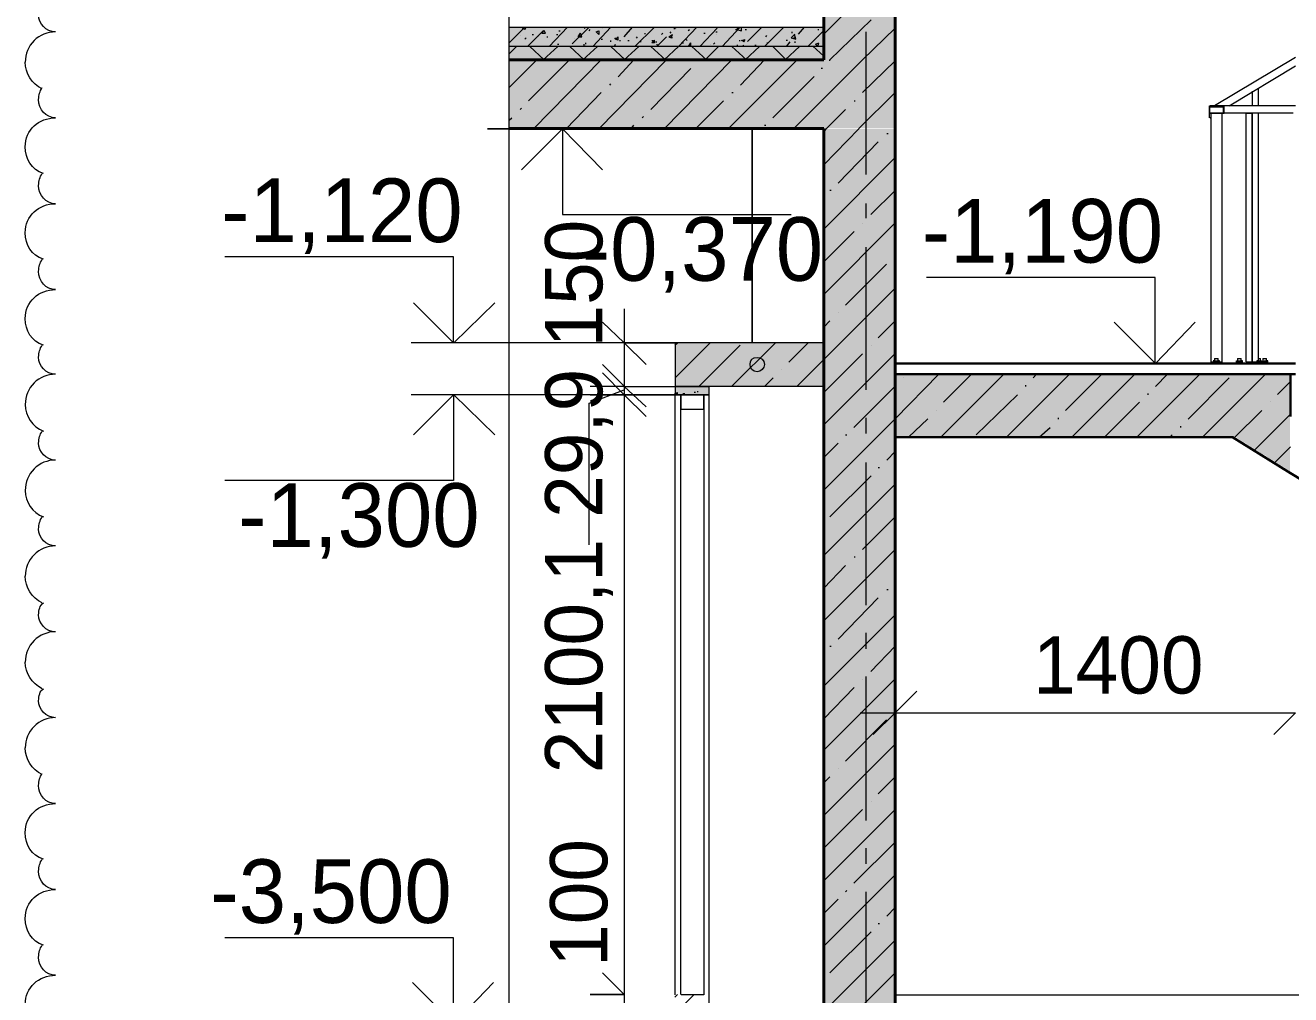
# Model space of a CAD drawing. Header units: millimetres. Extents: x -401725 to 250493, y 305116 to 802890.
# Drawn here: x -375110.133 to -375108.39, y 508965.515 to 508966.851 of the extents above; entities that cross this region are included whole.
import ezdxf

# ---------------------------------------------------------------- set-up
doc = ezdxf.new("R2010")
doc.units = ezdxf.units.MM
doc.layers.add('PDF _Геометрия', color=7, linetype='Continuous', true_color=0x1d1d1d)
doc.layers.add('PDF _Сплошная заливка', color=7, linetype='Continuous', true_color=0xffffff)
doc.layers.add('PDF _Текст', color=7, linetype='Continuous')

msp = doc.modelspace()

# ---------------------------------------------------------------- hatches: boundary and pattern name
at = {"layer": 'PDF _Сплошная заливка', "transparency": 33554559}
h = msp.add_hatch(color=256, dxfattribs=at)
h.paths.add_polyline_path([(-375108.9359, 508966.7098), (-375108.9359, 508966.8039), (-375109.4665, 508966.8039), (-375109.4665, 508966.7098)])
h.paths.add_polyline_path([(-375105.5293, 508966.7098), (-375105.5293, 508966.8039), (-375105.6293, 508966.8039), (-375105.6293, 508966.7098)])
h.paths.add_polyline_path([(-375105.6493, 508966.7098), (-375105.6493, 508966.8039), (-375106.7909, 508966.8039), (-375106.7909, 508966.7098)])
msp.add_hatch(color=256, dxfattribs=at).paths.add_polyline_path([(-375108.3909, 508966.2365), (-375108.3909, 508966.3705), (-375108.9349, 508966.3705), (-375108.9349, 508966.2848), (-375108.4675, 508966.2848), (-375108.4642, 508966.2831), (-375108.4625, 508966.2815), (-375108.4592, 508966.2798), (-375108.4575, 508966.2781), (-375108.4509, 508966.2748), (-375108.4492, 508966.2731), (-375108.4459, 508966.2715), (-375108.4442, 508966.2698), (-375108.4375, 508966.2665), (-375108.4359, 508966.2648), (-375108.4325, 508966.2631), (-375108.4309, 508966.2615), (-375108.4242, 508966.2581), (-375108.4225, 508966.2565), (-375108.4192, 508966.2548), (-375108.4175, 508966.2531), (-375108.4109, 508966.2498), (-375108.4092, 508966.2481), (-375108.4059, 508966.2465), (-375108.4042, 508966.2448), (-375108.3975, 508966.2415), (-375108.3959, 508966.2398), (-375108.3925, 508966.2381)])

# ---------------------------------------------------------------- linework, layer by layer
at = {"layer": 'PDF _Геометрия', "color": 7, "lineweight": 40}
for points in [[(-375109.0332, 508968.3821), (-375109.0332, 508966.8038)], [(-375108.9348, 508966.8039), (-375108.9348, 508968.3821)], [(-375109.0332, 508966.8039), (-375109.4665, 508966.8039)], [(-375108.9348, 508966.7089), (-375108.9348, 508966.8039)], [(-375109.4665, 508966.7089), (-375109.0331, 508966.7089)], [(-375109.0332, 508966.7089), (-375109.0332, 508965.4755)], [(-375108.9348, 508965.4755), (-375108.9348, 508966.7089)]]:
    msp.add_lwpolyline(points, dxfattribs=at)
at = {"layer": 'PDF _Геометрия', "color": 7, "lineweight": 9}
for points in [[(-375108.9348, 508966.8039), (-375108.9348, 508967.5789)], [(-375109.1315, 508966.709), (-375109.1315, 508966.4139)], [(-375108.4998, 508966.3872), (-375108.4947, 508966.3872)], [(-375108.4897, 508966.387), (-375108.4847, 508966.387)], [(-375108.9348, 508965.5155), (-375108.9348, 508966.2838)], [(-375109.3548, 508965.5156), (-375109.3081, 508965.5156)]]:
    msp.add_lwpolyline(points, close=True, dxfattribs=at)
for points in [[(-375109.4665, 508965.0439), (-375109.4665, 508966.9338)], [(-375109.4665, 508966.8488), (-375109.0332, 508966.8488), (-375109.0332, 508966.8539)], [(-375109.4665, 508966.8223), (-375109.0332, 508966.8223), (-375109.0332, 508966.8488)], [(-375108.9748, 508966.6455), (-375108.9748, 508966.8422)], [(-375109.0332, 508966.8039), (-375109.0332, 508966.8223)], [(-375109.4665, 508966.8039), (-375109.0331, 508966.8039)], [(-375108.9348, 508966.8039), (-375108.9348, 508966.7089), (-375108.9348, 508966.3855), (-375108.9348, 508966.7089)], [(-375108.3831, 508966.8071), (-375108.4948, 508966.7404)], [(-375108.4747, 508966.7404), (-375108.3831, 508966.7954)], [(-375108.4431, 508966.7605), (-375108.4431, 508966.7405)], [(-375108.4347, 508966.7637), (-375108.4347, 508966.7404)], [(-375108.5015, 508966.7306), (-375108.5015, 508966.739), (-375108.5015, 508966.7306), (-375108.5015, 508966.7405)], [(-375108.5015, 508966.7405), (-375108.5015, 508966.7306)], [(-375108.4814, 508966.7405), (-375108.5014, 508966.7405)], [(-375108.3831, 508966.7404), (-375108.5014, 508966.7404)], [(-375108.5014, 508966.7388), (-375108.483, 508966.7388)], [(-375108.483, 508966.7388), (-375108.483, 508966.7304)], [(-375108.4814, 508966.7304), (-375108.4814, 508966.7405)], [(-375108.5015, 508966.7239), (-375108.5015, 508966.7306)], [(-375108.5015, 508966.7256), (-375108.5015, 508966.7306)], [(-375108.5014, 508966.7304), (-375108.4814, 508966.7304)], [(-375108.483, 508966.7304), (-375108.5014, 508966.7304)], [(-375108.5013, 508966.7305), (-375108.3863, 508966.7305)], [(-375108.5013, 508966.7236), (-375108.4996, 508966.7253)], [(-375108.4996, 508966.7304), (-375108.4847, 508966.7304)], [(-375108.4996, 508966.387), (-375108.4996, 508966.7304)], [(-375108.4847, 508966.7304), (-375108.4847, 508966.387)], [(-375108.4515, 508966.7306), (-375108.4515, 508966.3873)], [(-375108.4514, 508966.7304), (-375108.4431, 508966.7304)], [(-375108.4431, 508966.3872), (-375108.4431, 508966.7304)], [(-375108.4431, 508966.7304), (-375108.4431, 508966.3872)], [(-375108.4347, 508966.7305), (-375108.4347, 508966.392)], [(-375109.4965, 508966.7088), (-375109.3931, 508966.7088)], [(-375109.2997, 508966.7088), (-375109.4963, 508966.7088)], [(-375109.1315, 508966.709), (-375109.4666, 508966.709)], [(-375109.4531, 508966.7087), (-375109.3347, 508966.7087)], [(-375109.3931, 508966.7088), (-375109.3931, 508966.5905)], [(-375108.9748, 508966.5854), (-375108.9748, 508966.6056)], [(-375109.393, 508966.5904), (-375109.078, 508966.5904)], [(-375108.9748, 508966.3488), (-375108.9748, 508966.5455)], [(-375109.5431, 508966.5321), (-375109.8581, 508966.5321)], [(-375109.5431, 508966.4138), (-375109.5431, 508966.5321)], [(-375108.9346, 508965.5154), (-375105.7463, 508965.5154), (-375105.7463, 508966.5121)], [(-375108.5765, 508966.5038), (-375108.8915, 508966.5038)], [(-375108.5765, 508966.3855), (-375108.5765, 508966.5038)], [(-375109.3081, 508966.4605), (-375109.3081, 508966.3538)], [(-375109.483, 508966.4138), (-375109.6013, 508966.4138)], [(-375109.2347, 508966.4138), (-375109.543, 508966.4138)], [(-375109.3081, 508966.4139), (-375109.3548, 508966.4139)], [(-375109.308, 508966.4137), (-375109.238, 508966.4137)], [(-375109.0332, 508966.4138), (-375109.2382, 508966.4138)], [(-375109.238, 508966.4137), (-375109.238, 508966.3537)], [(-375109.078, 508966.4136), (-375109.2347, 508966.4136)], [(-375109.0332, 508966.3539), (-375109.0332, 508966.4138)], [(-375108.5165, 508966.3855), (-375108.6347, 508966.3855)], [(-375108.5265, 508966.3856), (-375108.5764, 508966.3856)], [(-375108.3964, 508966.3854), (-375108.5263, 508966.3854)], [(-375108.4947, 508966.3887), (-375108.4965, 508966.3887)], [(-375108.4965, 508966.3887), (-375108.4947, 508966.3887)], [(-375108.4947, 508966.3872), (-375108.4965, 508966.3872)], [(-375108.4965, 508966.3872), (-375108.4947, 508966.3872)], [(-375108.4964, 508966.3888), (-375108.4964, 508966.387)], [(-375108.4948, 508966.3922), (-375108.4931, 508966.3922)], [(-375108.4948, 508966.3889), (-375108.4931, 508966.3889)], [(-375108.4931, 508966.3871), (-375108.4948, 508966.3871)], [(-375108.4947, 508966.392), (-375108.4947, 508966.3854)], [(-375108.4947, 508966.392), (-375108.4947, 508966.392)], [(-375108.4947, 508966.392), (-375108.4947, 508966.392)], [(-375108.4947, 508966.3887), (-375108.4947, 508966.3887)], [(-375108.4947, 508966.3887), (-375108.4947, 508966.3887)], [(-375108.4947, 508966.3887), (-375108.4947, 508966.3887)], [(-375108.4947, 508966.3887), (-375108.4947, 508966.3887)], [(-375108.4947, 508966.3872), (-375108.4947, 508966.3872)], [(-375108.4947, 508966.3872), (-375108.4947, 508966.3872)], [(-375108.4947, 508966.3872), (-375108.4947, 508966.3872)], [(-375108.4947, 508966.3872), (-375108.4947, 508966.3872)], [(-375108.4932, 508966.3921), (-375108.4915, 508966.3921)], [(-375108.4932, 508966.3888), (-375108.4915, 508966.3888)], [(-375108.4915, 508966.3873), (-375108.4932, 508966.3873)], [(-375108.4931, 508966.3922), (-375108.4931, 508966.3922)], [(-375108.4931, 508966.3922), (-375108.4931, 508966.3922)], [(-375108.4931, 508966.3889), (-375108.4931, 508966.3889)], [(-375108.4931, 508966.3871), (-375108.4931, 508966.3871)], [(-375108.4916, 508966.3923), (-375108.4898, 508966.3923)], [(-375108.4916, 508966.389), (-375108.4898, 508966.389)], [(-375108.4898, 508966.3872), (-375108.4916, 508966.3872)], [(-375108.4915, 508966.3921), (-375108.4915, 508966.3921)], [(-375108.4915, 508966.3921), (-375108.4915, 508966.3921)], [(-375108.4915, 508966.3888), (-375108.4915, 508966.3888)], [(-375108.4915, 508966.3873), (-375108.4915, 508966.3873)], [(-375108.4898, 508966.3855), (-375108.4898, 508966.3923)], [(-375108.4898, 508966.3923), (-375108.4898, 508966.3923)], [(-375108.4898, 508966.3923), (-375108.4898, 508966.3923)], [(-375108.4898, 508966.3923), (-375108.4898, 508966.3923)], [(-375108.4898, 508966.389), (-375108.4898, 508966.389)], [(-375108.4898, 508966.389), (-375108.4898, 508966.389)], [(-375108.4898, 508966.389), (-375108.4898, 508966.389)], [(-375108.4898, 508966.3872), (-375108.4898, 508966.3872)], [(-375108.4898, 508966.3872), (-375108.4898, 508966.3872)], [(-375108.4898, 508966.3872), (-375108.4898, 508966.3872)], [(-375108.4897, 508966.3869), (-375108.4879, 508966.3869), (-375108.4879, 508966.3887)], [(-375108.4897, 508966.3887), (-375108.4879, 508966.3887)], [(-375108.4879, 508966.3887), (-375108.4897, 508966.3887)], [(-375108.4897, 508966.3869), (-375108.4879, 508966.3869)], [(-375108.4879, 508966.3887), (-375108.4879, 508966.3887)], [(-375108.4879, 508966.3887), (-375108.4879, 508966.3887)], [(-375108.4879, 508966.3869), (-375108.4879, 508966.3869)], [(-375108.4879, 508966.3869), (-375108.4879, 508966.3869)], [(-375108.4648, 508966.3889), (-375108.4648, 508966.3872)], [(-375108.4648, 508966.3889), (-375108.4648, 508966.3889)], [(-375108.4648, 508966.3889), (-375108.4648, 508966.3889)], [(-375108.4648, 508966.3872), (-375108.4648, 508966.3872)], [(-375108.4648, 508966.3872), (-375108.4648, 508966.3872)], [(-375108.4629, 508966.3886), (-375108.4647, 508966.3886)], [(-375108.4647, 508966.3886), (-375108.4629, 508966.3886)], [(-375108.4629, 508966.3871), (-375108.4647, 508966.3871)], [(-375108.4647, 508966.3871), (-375108.4629, 508966.3871)], [(-375108.463, 508966.3921), (-375108.4613, 508966.3921)], [(-375108.463, 508966.3887), (-375108.4613, 508966.3887)], [(-375108.4613, 508966.387), (-375108.463, 508966.387)], [(-375108.4629, 508966.3921), (-375108.4629, 508966.3853)], [(-375108.4629, 508966.3921), (-375108.4629, 508966.3921)], [(-375108.4629, 508966.3921), (-375108.4629, 508966.3921)], [(-375108.4629, 508966.3921), (-375108.4629, 508966.3921)], [(-375108.4629, 508966.3886), (-375108.4629, 508966.3886)], [(-375108.4629, 508966.3886), (-375108.4629, 508966.3886)], [(-375108.4629, 508966.3886), (-375108.4629, 508966.3886)], [(-375108.4629, 508966.3871), (-375108.4629, 508966.3871)], [(-375108.4629, 508966.3871), (-375108.4629, 508966.3871)], [(-375108.4629, 508966.3871), (-375108.4629, 508966.3871)], [(-375108.4614, 508966.392), (-375108.4597, 508966.392)], [(-375108.4614, 508966.3887), (-375108.4597, 508966.3887)], [(-375108.4597, 508966.3871), (-375108.4614, 508966.3871)], [(-375108.4613, 508966.3921), (-375108.4613, 508966.3921)], [(-375108.4613, 508966.3921), (-375108.4613, 508966.3921)], [(-375108.4613, 508966.3887), (-375108.4613, 508966.3887)], [(-375108.4613, 508966.387), (-375108.4613, 508966.387)], [(-375108.4598, 508966.3921), (-375108.458, 508966.3921)], [(-375108.4598, 508966.3888), (-375108.458, 508966.3888)], [(-375108.458, 508966.3871), (-375108.4598, 508966.3871)], [(-375108.4597, 508966.392), (-375108.4597, 508966.392)], [(-375108.4597, 508966.392), (-375108.4597, 508966.392)], [(-375108.4582, 508966.3871), (-375108.4564, 508966.3871), (-375108.4564, 508966.3888)], [(-375108.4564, 508966.3888), (-375108.4582, 508966.3888)], [(-375108.4582, 508966.3888), (-375108.4564, 508966.3888)], [(-375108.4582, 508966.3871), (-375108.4564, 508966.3871)], [(-375108.458, 508966.3854), (-375108.458, 508966.3921)], [(-375108.458, 508966.3921), (-375108.458, 508966.3921)], [(-375108.458, 508966.3921), (-375108.458, 508966.3921)], [(-375108.458, 508966.3888), (-375108.458, 508966.3888)], [(-375108.458, 508966.3888), (-375108.458, 508966.3888)], [(-375108.458, 508966.3888), (-375108.458, 508966.3888)], [(-375108.458, 508966.3871), (-375108.458, 508966.3871)], [(-375108.458, 508966.3871), (-375108.458, 508966.3871)], [(-375108.458, 508966.3871), (-375108.458, 508966.3871)], [(-375108.4564, 508966.3888), (-375108.4564, 508966.3888)], [(-375108.4564, 508966.3888), (-375108.4564, 508966.3888)], [(-375108.4564, 508966.3871), (-375108.4564, 508966.3871)], [(-375108.4564, 508966.3871), (-375108.4564, 508966.3871)], [(-375108.4497, 508966.3872), (-375108.4431, 508966.3872), (-375108.4514, 508966.3872)], [(-375108.443, 508966.3871), (-375108.4347, 508966.3871), (-375108.4364, 508966.3871)], [(-375108.4363, 508966.387), (-375108.4414, 508966.387)], [(-375108.4347, 508966.3887), (-375108.4364, 508966.3887)], [(-375108.4364, 508966.3887), (-375108.4347, 508966.3887)], [(-375108.4364, 508966.3871), (-375108.4347, 508966.3871)], [(-375108.4363, 508966.3887), (-375108.4363, 508966.387)], [(-375108.4363, 508966.3887), (-375108.4363, 508966.3887)], [(-375108.4363, 508966.3887), (-375108.4363, 508966.3887)], [(-375108.4363, 508966.3887), (-375108.4363, 508966.3887)], [(-375108.4363, 508966.3887), (-375108.4363, 508966.3887)], [(-375108.4363, 508966.387), (-375108.4363, 508966.387)], [(-375108.4363, 508966.387), (-375108.4363, 508966.387)], [(-375108.4363, 508966.387), (-375108.4363, 508966.387)], [(-375108.4363, 508966.387), (-375108.4363, 508966.387)], [(-375108.4348, 508966.3921), (-375108.4331, 508966.3921)], [(-375108.4348, 508966.3888), (-375108.4331, 508966.3888)], [(-375108.4331, 508966.3871), (-375108.4348, 508966.3871)], [(-375108.4347, 508966.392), (-375108.4347, 508966.3854)], [(-375108.4347, 508966.392), (-375108.4347, 508966.392)], [(-375108.4347, 508966.392), (-375108.4347, 508966.392)], [(-375108.4347, 508966.392), (-375108.4347, 508966.392)], [(-375108.4347, 508966.392), (-375108.4347, 508966.392)], [(-375108.4347, 508966.3887), (-375108.4347, 508966.3887)], [(-375108.4347, 508966.3887), (-375108.4347, 508966.3887)], [(-375108.4347, 508966.3871), (-375108.4347, 508966.3871)], [(-375108.4347, 508966.3871), (-375108.4347, 508966.3871)], [(-375108.4332, 508966.3921), (-375108.4314, 508966.3921)], [(-375108.4332, 508966.3888), (-375108.4314, 508966.3888)], [(-375108.4314, 508966.3872), (-375108.4332, 508966.3872)], [(-375108.4331, 508966.3921), (-375108.4331, 508966.3921)], [(-375108.4331, 508966.3921), (-375108.4331, 508966.3921)], [(-375108.4315, 508966.3872), (-375108.4298, 508966.3872), (-375108.4298, 508966.3888)], [(-375108.4315, 508966.3888), (-375108.4298, 508966.3888)], [(-375108.4314, 508966.3855), (-375108.4314, 508966.3921)], [(-375108.4314, 508966.3921), (-375108.4314, 508966.3921)], [(-375108.4314, 508966.3921), (-375108.4314, 508966.3921)], [(-375108.4314, 508966.3921), (-375108.4314, 508966.3921)], [(-375108.4314, 508966.3921), (-375108.4314, 508966.3921)], [(-375108.4314, 508966.3888), (-375108.4314, 508966.3888)], [(-375108.4314, 508966.3872), (-375108.4314, 508966.3872)], [(-375108.4298, 508966.3888), (-375108.4298, 508966.3888)], [(-375108.4298, 508966.3888), (-375108.4298, 508966.3888)], [(-375108.4298, 508966.3888), (-375108.4298, 508966.3888)], [(-375108.4298, 508966.3888), (-375108.4298, 508966.3888)], [(-375108.4298, 508966.3888), (-375108.4298, 508966.3888)], [(-375108.4298, 508966.3888), (-375108.4298, 508966.3888)], [(-375108.4298, 508966.3872), (-375108.4298, 508966.3872)], [(-375108.4298, 508966.3872), (-375108.4298, 508966.3872)], [(-375108.4298, 508966.3872), (-375108.4298, 508966.3872)], [(-375108.4298, 508966.3872), (-375108.4298, 508966.3872)], [(-375108.4298, 508966.3872), (-375108.4298, 508966.3872)], [(-375108.4298, 508966.3872), (-375108.4298, 508966.3872)], [(-375108.4282, 508966.3922), (-375108.4282, 508966.3856)], [(-375108.4282, 508966.3922), (-375108.4282, 508966.3922)], [(-375108.4282, 508966.3889), (-375108.4282, 508966.3872)], [(-375108.4282, 508966.3889), (-375108.4282, 508966.3889)], [(-375108.4282, 508966.3889), (-375108.4282, 508966.3889)], [(-375108.4282, 508966.3889), (-375108.4282, 508966.3889)], [(-375108.4282, 508966.3889), (-375108.4282, 508966.3889)], [(-375108.4282, 508966.3889), (-375108.4282, 508966.3889)], [(-375108.4282, 508966.3889), (-375108.4282, 508966.3889)], [(-375108.4282, 508966.3872), (-375108.4282, 508966.3872)], [(-375108.4282, 508966.3872), (-375108.4282, 508966.3872)], [(-375108.4282, 508966.3872), (-375108.4282, 508966.3872)], [(-375108.4282, 508966.3872), (-375108.4282, 508966.3872)], [(-375108.4282, 508966.3872), (-375108.4282, 508966.3872)], [(-375108.4282, 508966.3872), (-375108.4282, 508966.3872)], [(-375108.428, 508966.3919), (-375108.4263, 508966.3919)], [(-375108.428, 508966.3886), (-375108.4263, 508966.3886)], [(-375108.4263, 508966.3871), (-375108.428, 508966.3871)], [(-375108.4264, 508966.3921), (-375108.4246, 508966.3921)], [(-375108.4264, 508966.3888), (-375108.4246, 508966.3888)], [(-375108.4246, 508966.387), (-375108.4264, 508966.387)], [(-375108.4263, 508966.3919), (-375108.4263, 508966.3919)], [(-375108.4263, 508966.3919), (-375108.4263, 508966.3919)], [(-375108.4263, 508966.3919), (-375108.4263, 508966.3919)], [(-375108.4263, 508966.3886), (-375108.4263, 508966.3886)], [(-375108.4263, 508966.3871), (-375108.4263, 508966.3871)], [(-375108.4247, 508966.392), (-375108.423, 508966.392)], [(-375108.4247, 508966.3887), (-375108.423, 508966.3887)], [(-375108.423, 508966.387), (-375108.4247, 508966.387)], [(-375108.4246, 508966.3921), (-375108.4246, 508966.3921)], [(-375108.4246, 508966.3888), (-375108.4246, 508966.3888)], [(-375108.4246, 508966.387), (-375108.4246, 508966.387)], [(-375108.4231, 508966.3871), (-375108.4214, 508966.3871), (-375108.4214, 508966.3887)], [(-375108.4231, 508966.3887), (-375108.4214, 508966.3887)], [(-375108.4214, 508966.3887), (-375108.4231, 508966.3887)], [(-375108.4231, 508966.3871), (-375108.4214, 508966.3871)], [(-375108.423, 508966.3854), (-375108.423, 508966.392)], [(-375108.423, 508966.392), (-375108.423, 508966.392)], [(-375108.423, 508966.392), (-375108.423, 508966.392)], [(-375108.423, 508966.392), (-375108.423, 508966.392)], [(-375108.423, 508966.392), (-375108.423, 508966.392)], [(-375108.423, 508966.3887), (-375108.423, 508966.3887)], [(-375108.423, 508966.387), (-375108.423, 508966.387)], [(-375108.4214, 508966.3887), (-375108.4214, 508966.3887)], [(-375108.4214, 508966.3887), (-375108.4214, 508966.3887)], [(-375108.4214, 508966.3887), (-375108.4214, 508966.3887)], [(-375108.4214, 508966.3887), (-375108.4214, 508966.3887)], [(-375108.4214, 508966.3871), (-375108.4214, 508966.3871)], [(-375108.4214, 508966.3871), (-375108.4214, 508966.3871)], [(-375108.4214, 508966.3871), (-375108.4214, 508966.3871)], [(-375108.4214, 508966.3871), (-375108.4214, 508966.3871)], [(-375109.3548, 508966.3538), (-375109.3081, 508966.3538), (-375109.3081, 508966.3422)], [(-375109.308, 508966.3537), (-375109.238, 508966.3537)], [(-375109.2382, 508966.3539), (-375109.0332, 508966.3539)], [(-375109.238, 508966.3537), (-375109.1913, 508966.3537), (-375109.1913, 508965.4754)], [(-375109.238, 508966.3537), (-375109.238, 508966.3421)], [(-375109.1913, 508966.3537), (-375109.1913, 508966.342), (-375109.1913, 508965.5154)], [(-375109.0332, 508965.4756), (-375109.0332, 508966.3539)], [(-375109.483, 508966.3421), (-375109.6013, 508966.3421)], [(-375109.5431, 508966.3421), (-375109.5431, 508966.2238)], [(-375109.3597, 508966.342), (-375109.5431, 508966.342)], [(-375109.1913, 508966.342), (-375109.3595, 508966.342)], [(-375109.3565, 508966.3304), (-375109.3081, 508966.3488)], [(-375109.3548, 508966.3422), (-375109.3081, 508966.3422), (-375109.3081, 508965.4689)], [(-375109.308, 508966.3421), (-375109.238, 508966.3421)], [(-375109.238, 508965.5153), (-375109.238, 508966.342)], [(-375109.238, 508966.342), (-375109.1913, 508966.342)], [(-375109.2299, 508965.5155), (-375109.2299, 508966.3423)], [(-375109.2299, 508966.3423), (-375109.2299, 508966.3222)], [(-375109.1981, 508966.3422), (-375109.1981, 508965.5154), (-375109.2297, 508965.5154)], [(-375109.1981, 508966.3221), (-375109.1981, 508966.3422)], [(-375109.3564, 508966.1355), (-375109.3564, 508966.3305)], [(-375109.2297, 508966.3221), (-375109.1981, 508966.3221)], [(-375108.9748, 508966.2887), (-375108.9748, 508966.3104)], [(-375108.9748, 508966.0521), (-375108.9748, 508966.2488)], [(-375109.5431, 508966.2238), (-375109.8581, 508966.2238)], [(-375108.9748, 508965.9922), (-375108.9748, 508966.0139)], [(-375108.9748, 508965.7556), (-375108.9748, 508965.9538)], [(-375108.9348, 508965.9455), (-375108.9348, 508965.9038), (-375108.9348, 508965.8572)], [(-375108.983, 508965.9038), (-375108.3831, 508965.9038)], [(-375108.9748, 508965.6955), (-375108.9748, 508965.7172)], [(-375109.3081, 508965.6738), (-375109.3081, 508965.5139)], [(-375108.9748, 508965.4604), (-375108.9748, 508965.6571)], [(-375109.5431, 508965.5939), (-375109.8581, 508965.5939)], [(-375109.5431, 508965.4755), (-375109.5431, 508965.5939)], [(-375109.3081, 508965.5621), (-375109.3081, 508965.4287)], [(-375108.9348, 508965.5155), (-375108.9348, 508965.5105)]]:
    msp.add_lwpolyline(points, dxfattribs=at)
at = {"layer": 'PDF _Геометрия', "lineweight": 9}
for points in [[(-375109.0332, 508966.8389), (-375108.9348, 508966.9372)], [(-375109.0246, 508966.8036), (-375108.968, 508966.8588)], [(-375109.4664, 508966.8272), (-375109.4447, 508966.8488)], [(-375109.4447, 508966.8455), (-375109.4481, 508966.8471), (-375109.4447, 508966.8488)], [(-375109.4448, 508966.8455), (-375109.4431, 508966.8489)], [(-375109.4414, 508966.8221), (-375109.4197, 508966.8438)], [(-375109.4347, 508966.8387), (-375109.4331, 508966.8387)], [(-375109.4215, 508966.8405), (-375109.4181, 508966.8439)], [(-375109.4215, 508966.8406), (-375109.4165, 508966.8406)], [(-375109.4165, 508966.8406), (-375109.4182, 508966.8439)], [(-375109.4114, 508966.8221), (-375109.3863, 508966.8488)], [(-375109.4013, 508966.8386), (-375109.3996, 508966.8386)], [(-375109.3981, 508966.8438), (-375109.3964, 508966.8438)], [(-375109.3798, 508966.8256), (-375109.3564, 508966.8488)], [(-375109.3715, 508966.8355), (-375109.3681, 508966.8405)], [(-375109.3665, 508966.8355), (-375109.3682, 508966.8406)], [(-375109.363, 508966.8471), (-375109.3613, 508966.8488)], [(-375109.3565, 508966.8438), (-375109.3548, 508966.8455)], [(-375109.3512, 508966.822), (-375109.3263, 508966.8488)], [(-375109.338, 508966.847), (-375109.338, 508966.847)], [(-375109.308, 508966.8355), (-375109.2964, 508966.8488)], [(-375109.2932, 508966.8222), (-375109.2665, 508966.8488)], [(-375109.2798, 508966.8406), (-375109.2798, 508966.8389)], [(-375109.2565, 508966.8388), (-375109.2548, 508966.8405)], [(-375109.2466, 508966.8356), (-375109.2415, 508966.8388)], [(-375109.2449, 508966.8405), (-375109.2432, 508966.8421)], [(-375109.2415, 508966.8339), (-375109.2432, 508966.8339), (-375109.2415, 508966.8388)], [(-375109.2397, 508966.847), (-375109.238, 508966.847)], [(-375109.2381, 508966.8471), (-375109.2364, 508966.8488)], [(-375109.2332, 508966.8221), (-375109.2081, 508966.8488)], [(-375109.2199, 508966.8439), (-375109.2182, 508966.8455)], [(-375109.2032, 508966.8223), (-375109.1799, 508966.8472)], [(-375109.1981, 508966.8405), (-375109.1964, 508966.8405)], [(-375109.1816, 508966.8423), (-375109.1799, 508966.8423)], [(-375109.1815, 508966.8388), (-375109.1815, 508966.8388)], [(-375109.173, 508966.8222), (-375109.1481, 508966.8488)], [(-375109.1547, 508966.8453), (-375109.153, 508966.8453)], [(-375109.1531, 508966.8455), (-375109.1497, 508966.8487)], [(-375109.1531, 508966.8455), (-375109.1464, 508966.8438)], [(-375109.1464, 508966.8438), (-375109.1464, 508966.8489)], [(-375109.1414, 508966.8454), (-375109.1397, 508966.8454)], [(-375109.1382, 508966.8289), (-375109.1182, 508966.8489)], [(-375109.1147, 508966.8221), (-375109.088, 508966.8488)], [(-375109.078, 508966.8338), (-375109.0731, 508966.8389)], [(-375109.0764, 508966.8404), (-375109.0764, 508966.8421)], [(-375109.0715, 508966.8322), (-375109.0732, 508966.8388)], [(-375109.0681, 508966.8389), (-375109.0598, 508966.8488)], [(-375109.0548, 508966.8223), (-375109.0332, 508966.8439)], [(-375109.0414, 508966.8454), (-375109.0397, 508966.8454)], [(-375108.9798, 508966.8039), (-375108.9348, 508966.8471)], [(-375109.4665, 508966.8121), (-375109.4564, 508966.8222)], [(-375109.4515, 508966.8373), (-375109.4515, 508966.8373)], [(-375109.4448, 508966.8321), (-375109.4431, 508966.8338)], [(-375109.4181, 508966.8039), (-375109.4381, 508966.8222)], [(-375109.4363, 508966.827), (-375109.4363, 508966.827)], [(-375109.4263, 508966.8353), (-375109.4263, 508966.8353)], [(-375109.4196, 508966.8037), (-375109.3996, 508966.822)], [(-375109.4146, 508966.8354), (-375109.413, 508966.8354)], [(-375109.3997, 508966.8254), (-375109.398, 508966.8254)], [(-375109.363, 508966.8038), (-375109.383, 508966.8221)], [(-375109.3763, 508966.8336), (-375109.3763, 508966.8336)], [(-375109.3715, 508966.8355), (-375109.3665, 508966.8355)], [(-375109.3648, 508966.8039), (-375109.3448, 508966.8222)], [(-375109.363, 508966.8236), (-375109.363, 508966.8253)], [(-375109.3613, 508966.8271), (-375109.3613, 508966.8254)], [(-375109.3613, 508966.8237), (-375109.3613, 508966.8237)], [(-375109.3397, 508966.832), (-375109.338, 508966.832)], [(-375109.3298, 508966.8222), (-375109.3298, 508966.8222)], [(-375109.3065, 508966.8038), (-375109.3265, 508966.8222)], [(-375109.3263, 508966.8287), (-375109.3263, 508966.8304)], [(-375109.3247, 508966.822), (-375109.3247, 508966.822)], [(-375109.3215, 508966.8339), (-375109.3198, 508966.8322)], [(-375109.3215, 508966.8222), (-375109.3198, 508966.8254)], [(-375109.3165, 508966.8306), (-375109.3199, 508966.8321), (-375109.3165, 508966.8355)], [(-375109.3165, 508966.8306), (-375109.3165, 508966.8355)], [(-375109.3147, 508966.8304), (-375109.313, 508966.8304)], [(-375109.3081, 508966.8038), (-375109.288, 508966.822)], [(-375109.303, 508966.8304), (-375109.3013, 508966.8304)], [(-375109.2913, 508966.8337), (-375109.2896, 508966.8354)], [(-375109.2864, 508966.8289), (-375109.2847, 508966.8289)], [(-375109.2513, 508966.8038), (-375109.2712, 508966.822)], [(-375109.2665, 508966.8272), (-375109.2699, 508966.8272), (-375109.2665, 508966.8306)], [(-375109.2698, 508966.8305), (-375109.2682, 508966.8305)], [(-375109.2665, 508966.8272), (-375109.2665, 508966.8306)], [(-375109.2647, 508966.8287), (-375109.263, 508966.8287)], [(-375109.263, 508966.8221), (-375109.2497, 508966.8354)], [(-375109.263, 508966.8254), (-375109.263, 508966.8238)], [(-375109.2531, 508966.8038), (-375109.2331, 508966.8221)], [(-375109.2465, 508966.8356), (-375109.2432, 508966.8339)], [(-375109.228, 508966.8271), (-375109.2263, 508966.8271)], [(-375109.2231, 508966.8322), (-375109.2214, 508966.8305)], [(-375109.2196, 508966.822), (-375109.2163, 508966.8269)], [(-375109.2163, 508966.822), (-375109.2163, 508966.8269)], [(-375109.1948, 508966.8039), (-375109.2148, 508966.8222)], [(-375109.1963, 508966.8037), (-375109.178, 508966.822)], [(-375109.1896, 508966.8254), (-375109.1896, 508966.8254)], [(-375109.1848, 508966.8255), (-375109.1831, 508966.8272)], [(-375109.1397, 508966.8037), (-375109.1597, 508966.822)], [(-375109.153, 508966.8237), (-375109.1513, 508966.8237)], [(-375109.1498, 508966.8305), (-375109.1481, 508966.8305)], [(-375109.1466, 508966.8306), (-375109.1432, 508966.8289)], [(-375109.1462, 508966.8304), (-375109.1413, 508966.8319)], [(-375109.1449, 508966.8223), (-375109.1432, 508966.824)], [(-375109.143, 508966.8287), (-375109.1413, 508966.8319)], [(-375109.1415, 508966.8039), (-375109.1215, 508966.8222)], [(-375109.128, 508966.8237), (-375109.1263, 508966.8237)], [(-375109.1147, 508966.822), (-375109.1147, 508966.822)], [(-375109.1131, 508966.8354), (-375109.1114, 508966.8371)], [(-375109.1115, 508966.8272), (-375109.1098, 508966.8272)], [(-375109.0848, 508966.8038), (-375109.1031, 508966.8221)], [(-375109.0864, 508966.8037), (-375109.0663, 508966.822)], [(-375109.0848, 508966.8306), (-375109.0831, 508966.8306)], [(-375109.0845, 508966.822), (-375109.0796, 508966.8286)], [(-375109.0781, 508966.8339), (-375109.0715, 508966.8322)], [(-375109.0748, 508966.8338), (-375109.0731, 508966.8338)], [(-375109.0731, 508966.8289), (-375109.0731, 508966.8272)], [(-375109.0332, 508966.8088), (-375109.0481, 508966.8223)], [(-375109.0447, 508966.8254), (-375109.0413, 508966.8221)], [(-375109.0446, 508966.8255), (-375109.0397, 508966.8272)], [(-375109.0414, 508966.8221), (-375109.0397, 508966.8272)], [(-375109.0397, 508966.8353), (-375109.0397, 508966.8353)], [(-375109.4664, 508966.7655), (-375109.4282, 508966.8038)], [(-375109.4329, 508966.7087), (-375109.3396, 508966.8037)], [(-375109.3431, 508966.7087), (-375109.2497, 508966.8037)], [(-375109.3164, 508966.7804), (-375109.2948, 508966.8039)], [(-375109.2531, 508966.7088), (-375109.1598, 508966.8039)], [(-375109.2049, 508966.8023), (-375109.2049, 508966.8038)], [(-375109.1649, 508966.7088), (-375109.0698, 508966.8039)], [(-375109.1479, 508966.7687), (-375109.1147, 508966.8037)], [(-375109.0747, 508966.7087), (-375108.9796, 508966.8037)], [(-375109.0247, 508966.8021), (-375109.0247, 508966.8038)], [(-375109.4397, 508966.7472), (-375109.3847, 508966.8021)], [(-375109.2712, 508966.7353), (-375109.2163, 508966.7919)], [(-375109.0365, 508966.7922), (-375109.0348, 508966.7922)], [(-375108.9798, 508966.7588), (-375108.9348, 508966.8022)], [(-375109.328, 508966.7687), (-375109.3263, 508966.7704)], [(-375109.1031, 508966.7239), (-375109.0465, 508966.7806)], [(-375109.3879, 508966.7087), (-375109.3396, 508966.7587)], [(-375109.1598, 508966.7588), (-375109.1581, 508966.7588)], [(-375108.9849, 508966.7089), (-375108.9348, 508966.7588)], [(-375109.4513, 508966.7353), (-375109.4496, 508966.737)], [(-375109.2097, 508966.7088), (-375109.1714, 508966.7471)], [(-375109.0296, 508966.7088), (-375109.003, 508966.7354)], [(-375108.9914, 508966.747), (-375108.9897, 508966.747)], [(-375109.4663, 508966.7204), (-375109.4629, 508966.7237)], [(-375109.2832, 508966.7239), (-375109.2815, 508966.7256)], [(-375109.2982, 508966.7088), (-375109.2948, 508966.7138)], [(-375109.1147, 508966.7138), (-375109.113, 508966.7138)], [(-375109.0331, 508966.6588), (-375108.9848, 508966.7088)], [(-375109.033, 508966.7037), (-375109.0296, 508966.7087)], [(-375108.9463, 508966.702), (-375108.9446, 508966.702)], [(-375109.0132, 508966.6339), (-375108.9582, 508966.6906)], [(-375109.0332, 508966.5705), (-375108.9348, 508966.6689)], [(-375109.0248, 508966.6239), (-375109.0231, 508966.6239)], [(-375108.9681, 508966.5905), (-375108.9348, 508966.6238)], [(-375109.0332, 508966.4805), (-375108.9348, 508966.5789)], [(-375108.9796, 508966.5787), (-375108.9796, 508966.5787)], [(-375109.0329, 508966.5254), (-375108.9913, 508966.567)], [(-375109.0032, 508966.4656), (-375108.9465, 508966.5223)], [(-375109.0332, 508966.3906), (-375108.9348, 508966.4888)], [(-375109.0131, 508966.4555), (-375109.0131, 508966.4555)], [(-375109.0331, 508966.4354), (-375109.0247, 508966.4438)], [(-375108.9582, 508966.4205), (-375108.9348, 508966.4439)], [(-375109.2381, 508966.4105), (-375109.2347, 508966.4138)], [(-375109.2379, 508966.3654), (-375109.1896, 508966.4136)], [(-375109.2047, 508966.3539), (-375109.1481, 508966.4105)], [(-375109.1597, 508966.3538), (-375109.0997, 508966.4138)], [(-375109.0813, 508966.3871), (-375109.0546, 508966.4136)], [(-375108.968, 508966.4103), (-375108.968, 508966.4103)], [(-375109.0698, 508966.3539), (-375109.0332, 508966.3905)], [(-375109.0332, 508966.3006), (-375108.9348, 508966.3988)], [(-375109.033, 508966.3453), (-375108.9796, 508966.3987)], [(-375109.0913, 508966.377), (-375109.0913, 508966.377)], [(-375108.9347, 508966.3088), (-375108.8748, 508966.3704)], [(-375108.8716, 508966.2839), (-375108.7849, 508966.3705)], [(-375108.8681, 508966.3321), (-375108.8297, 508966.3704)], [(-375108.7813, 508966.2837), (-375108.6947, 508966.3704)], [(-375108.7448, 508966.3655), (-375108.7398, 508966.3705)], [(-375108.6999, 508966.3205), (-375108.6498, 508966.3705)], [(-375108.6914, 508966.2838), (-375108.6047, 508966.3704)], [(-375108.6015, 508966.284), (-375108.5148, 508966.3705)], [(-375108.5763, 508966.3537), (-375108.5596, 508966.3705)], [(-375108.5113, 508966.2837), (-375108.4246, 508966.3703)], [(-375109.1147, 508966.3537), (-375109.103, 508966.3654)], [(-375108.9915, 508966.2971), (-375108.9348, 508966.3539)], [(-375108.9348, 508966.3539), (-375108.9348, 508966.3539)], [(-375108.9231, 508966.3655), (-375108.9231, 508966.3655)], [(-375108.7547, 508966.3537), (-375108.7547, 508966.3554)], [(-375108.5312, 508966.3087), (-375108.4746, 508966.3653)], [(-375108.4081, 508966.3423), (-375108.3899, 508966.3605)], [(-375108.8231, 508966.2871), (-375108.7664, 508966.3421)], [(-375108.6464, 508966.2837), (-375108.5979, 508966.3321)], [(-375108.5863, 508966.342), (-375108.5863, 508966.3437)], [(-375108.4181, 508966.3322), (-375108.4181, 508966.3322)], [(-375108.878, 508966.3204), (-375108.878, 508966.3204)], [(-375108.4681, 508966.2821), (-375108.4298, 508966.3206)], [(-375108.4399, 508966.2656), (-375108.3899, 508966.3156)], [(-375109.0332, 508966.2105), (-375108.9348, 508966.3089)], [(-375108.9164, 508966.2838), (-375108.8897, 508966.3088)], [(-375108.7096, 508966.3087), (-375108.7096, 508966.3104)], [(-375108.5414, 508966.2972), (-375108.5414, 508966.2988)], [(-375109.0031, 508966.287), (-375109.0014, 508966.287)], [(-375108.7363, 508966.2837), (-375108.7213, 508966.297)], [(-375108.5564, 508966.2838), (-375108.5531, 508966.2871)], [(-375109.033, 508966.2555), (-375109.0131, 508966.2754)], [(-375108.9464, 508966.2522), (-375108.9348, 508966.2638)], [(-375108.4115, 508966.2489), (-375108.3899, 508966.2705)], [(-375109.0246, 508966.1738), (-375108.968, 508966.2304)], [(-375108.958, 508966.2421), (-375108.9563, 508966.2421)], [(-375109.0332, 508966.1205), (-375108.9348, 508966.2189)], [(-375108.9798, 508966.1288), (-375108.9348, 508966.1738)], [(-375109.0332, 508966.0306), (-375108.9348, 508966.1288)], [(-375109.033, 508966.0755), (-375109.003, 508966.107)], [(-375108.9914, 508966.1188), (-375108.9897, 508966.1188)], [(-375108.9463, 508966.0736), (-375108.9446, 508966.0736)], [(-375109.0132, 508966.0055), (-375108.9582, 508966.0622)], [(-375109.0332, 508965.9406), (-375108.9348, 508966.0388)], [(-375109.0248, 508965.9956), (-375109.0231, 508965.9956)], [(-375108.9681, 508965.9606), (-375108.9348, 508965.9956)], [(-375109.0332, 508965.8522), (-375108.9348, 508965.9505)], [(-375108.9796, 508965.9504), (-375108.9796, 508965.9504)], [(-375109.0329, 508965.8954), (-375108.9913, 508965.9387)], [(-375109.0032, 508965.8373), (-375108.9465, 508965.894)], [(-375109.0332, 508965.7622), (-375108.9348, 508965.8606)], [(-375109.0131, 508965.8271), (-375109.0131, 508965.8271)], [(-375109.0331, 508965.8072), (-375109.0247, 508965.8155)], [(-375108.9582, 508965.7923), (-375108.9348, 508965.8155)], [(-375108.968, 508965.7821), (-375108.968, 508965.7821)], [(-375109.0332, 508965.6721), (-375108.9348, 508965.7706)], [(-375109.033, 508965.7171), (-375108.9796, 508965.7704)], [(-375108.9915, 508965.6689), (-375108.9348, 508965.7254)], [(-375109.0332, 508965.5823), (-375108.9348, 508965.6805)], [(-375109.0031, 508965.6571), (-375109.0014, 508965.6588)], [(-375109.033, 508965.6271), (-375109.0131, 508965.647)], [(-375108.9464, 508965.6238), (-375108.9348, 508965.6356)], [(-375109.0246, 508965.5454), (-375108.968, 508965.6021)], [(-375108.958, 508965.6137), (-375108.9563, 508965.6137)], [(-375109.0332, 508965.4922), (-375108.9348, 508965.5905)], [(-375108.9798, 508965.5006), (-375108.9348, 508965.5455)], [(-375109.2381, 508965.5121), (-375109.2347, 508965.5155)], [(-375109.2381, 508965.4888), (-375109.2114, 508965.5155)]]:
    msp.add_lwpolyline(points, dxfattribs=at)
at = {"layer": 'PDF _Геометрия', "color": 1, "lineweight": 9}
for points in [[(-375110.0914, 508966.8421), (-375110.0914, 508966.8421)], [(-375110.0914, 508966.7238), (-375110.0914, 508966.7238)], [(-375110.0914, 508966.6054), (-375110.0914, 508966.6054)], [(-375110.0914, 508966.4871), (-375110.0914, 508966.4871)], [(-375110.0914, 508966.3704), (-375110.0914, 508966.3704)], [(-375110.0914, 508966.2521), (-375110.0914, 508966.2521)], [(-375110.0914, 508966.1338), (-375110.0914, 508966.1338)], [(-375110.0914, 508966.0154), (-375110.0914, 508966.0154)], [(-375110.0914, 508965.8971), (-375110.0914, 508965.8971)], [(-375110.0914, 508965.7788), (-375110.0914, 508965.7788)], [(-375110.0914, 508965.6604), (-375110.0914, 508965.6604)], [(-375110.0914, 508965.5421), (-375110.0914, 508965.5421)]]:
    msp.add_lwpolyline(points, dxfattribs=at)
at = {"layer": 'PDF _Геометрия', "lineweight": 9}
msp.add_lwpolyline([(-375109.3431, 508966.8438), (-375109.3431, 508966.8388), (-375109.3465, 508966.8422)], close=True, dxfattribs=at)
at = {"layer": 'PDF _Геометрия', "color": 7, "lineweight": 18}
for points in [[(-375109.3931, 508966.7088), (-375109.4497, 508966.6522)], [(-375109.393, 508966.7088), (-375109.338, 508966.652)], [(-375109.5431, 508966.4138), (-375109.5981, 508966.4688)], [(-375109.5429, 508966.4138), (-375109.4863, 508966.4687)], [(-375109.3081, 508966.4139), (-375109.3381, 508966.4422)], [(-375108.5765, 508966.3855), (-375108.6331, 508966.4422)], [(-375108.5763, 508966.3854), (-375108.5213, 508966.4421)], [(-375109.308, 508966.4136), (-375109.2779, 508966.3837)], [(-375109.3081, 508966.3538), (-375109.3381, 508966.3839)], [(-375109.3081, 508966.3422), (-375109.3381, 508966.3722)], [(-375109.308, 508966.3537), (-375109.2779, 508966.3253)], [(-375109.5431, 508966.3421), (-375109.5981, 508966.2871)], [(-375109.5429, 508966.3421), (-375109.4863, 508966.287)], [(-375109.308, 508966.3421), (-375109.2779, 508966.312)], [(-375108.9346, 508965.9038), (-375108.9047, 508965.9337)], [(-375108.9348, 508965.9038), (-375108.9649, 508965.8739)], [(-375108.3831, 508965.9038), (-375108.413, 508965.8739)], [(-375109.5431, 508965.4755), (-375109.5997, 508965.5322)], [(-375109.5429, 508965.4753), (-375109.4879, 508965.5321)]]:
    msp.add_lwpolyline(points, dxfattribs=at)
at = {"layer": 'PDF _Геометрия', "color": 7, "lineweight": 30}
for points in [[(-375108.9348, 508966.3855), (-375108.9348, 508966.3706)], [(-375108.3831, 508966.3854), (-375108.9347, 508966.3854)], [(-375108.3899, 508966.3123), (-375108.3899, 508966.3706), (-375108.9349, 508966.3706)], [(-375108.9348, 508966.3706), (-375108.9348, 508966.2838)], [(-375108.9347, 508966.3705), (-375108.3831, 508966.3705)], [(-375108.3899, 508966.3123), (-375108.3899, 508966.3706)], [(-375108.9348, 508966.2837), (-375108.4697, 508966.2837)], [(-375108.4698, 508966.2839), (-375108.3899, 508966.2339)], [(-375108.3899, 508966.2339), (-375107.2048, 508965.5156)]]:
    msp.add_lwpolyline(points, dxfattribs=at)
at = {"layer": 'PDF _Геометрия', "color": 1, "lineweight": 9}
for points in [[(-375110.0914, 508966.3704, 0.42), (-375110.1331, 508966.3288, 0.312569), (-375110.1081, 508966.2921)], [(-375110.0914, 508966.2521, 0.42), (-375110.1331, 508966.2104, 0.312569), (-375110.1081, 508966.1738)]]:
    msp.add_lwpolyline(points, format="xyb", dxfattribs=at)
at = {"layer": 'PDF _Геометрия', "color": 250, "lineweight": 9, "true_color": 0x363636}
for points in [[(-375109.218, 508966.3537), (-375109.2163, 508966.3537)], [(-375109.2347, 508966.3422), (-375109.2381, 508966.3439), (-375109.2347, 508966.3454)], [(-375109.2381, 508966.3439), (-375109.2347, 508966.3439)], [(-375109.2381, 508966.3438), (-375109.2364, 508966.3421)], [(-375109.2364, 508966.3422), (-375109.2347, 508966.3439)], [(-375109.2347, 508966.3422), (-375109.2347, 508966.3454)], [(-375109.228, 508966.342), (-375109.2263, 508966.3437)], [(-375109.2264, 508966.3437), (-375109.2247, 508966.3437)], [(-375109.2114, 508966.3455), (-375109.2097, 508966.3455)], [(-375109.2065, 508966.3456), (-375109.2065, 508966.3473)], [(-375109.2065, 508966.3422), (-375109.2065, 508966.3422)], [(-375109.2065, 508966.3422), (-375109.2065, 508966.3422)]]:
    msp.add_lwpolyline(points, dxfattribs=at)
at = {"layer": 'PDF _Геометрия', "color": 7, "lineweight": 18}
msp.add_lwpolyline([(-375109.3381, 508965.5456), (-375109.3081, 508965.5156)], close=True, dxfattribs=at)
at = {"layer": 'PDF _Геометрия', "color": 1, "lineweight": 9}
for centre in [(-375110.0918, 508966.8009), (-375110.0918, 508966.0925), (-375110.0918, 508965.9742), (-375110.0918, 508965.8559)]:
    msp.add_arc(centre, 0.0413, 89.4352, 180.5648, dxfattribs=at)
for points in [[(-375110.0914, 508966.8421), (-375110.1047, 508966.8421), (-375110.1147, 508966.8538), (-375110.1147, 508966.8654)], [(-375110.1097, 508966.7638), (-375110.1247, 508966.7705), (-375110.1331, 508966.7855), (-375110.1331, 508966.8005)], [(-375110.1147, 508966.7488), (-375110.1147, 508966.7554), (-375110.1131, 508966.7604), (-375110.1097, 508966.7654)], [(-375110.0914, 508966.7238), (-375110.1047, 508966.7238), (-375110.1147, 508966.7354), (-375110.1147, 508966.7488)], [(-375110.1331, 508966.6838), (-375110.1331, 508966.7071), (-375110.1147, 508966.7238), (-375110.0914, 508966.7238)], [(-375110.1081, 508966.6471), (-375110.1247, 508966.6521), (-375110.1331, 508966.6671), (-375110.1331, 508966.6838)], [(-375110.1147, 508966.6304), (-375110.1147, 508966.6371), (-375110.1131, 508966.6421), (-375110.1097, 508966.6471)], [(-375110.0914, 508966.6054), (-375110.1047, 508966.6054), (-375110.1147, 508966.6171), (-375110.1147, 508966.6304)], [(-375110.1331, 508966.5654), (-375110.1331, 508966.5888), (-375110.1147, 508966.6054), (-375110.0914, 508966.6054)], [(-375110.1081, 508966.5288), (-375110.1247, 508966.5338), (-375110.1331, 508966.5488), (-375110.1331, 508966.5654)], [(-375110.1147, 508966.5121), (-375110.1147, 508966.5188), (-375110.1131, 508966.5238), (-375110.1097, 508966.5288)], [(-375110.0914, 508966.4871), (-375110.1047, 508966.4871), (-375110.1147, 508966.4988), (-375110.1147, 508966.5121)], [(-375110.1331, 508966.4471), (-375110.1331, 508966.4704), (-375110.1147, 508966.4871), (-375110.0914, 508966.4871)], [(-375110.1081, 508966.4105), (-375110.1247, 508966.4155), (-375110.1331, 508966.4305), (-375110.1331, 508966.4471)], [(-375110.1147, 508966.3938), (-375110.1147, 508966.4004), (-375110.1131, 508966.4054), (-375110.1097, 508966.4104)], [(-375110.0914, 508966.3704), (-375110.1047, 508966.3704), (-375110.1147, 508966.3821), (-375110.1147, 508966.3938)], [(-375110.1147, 508966.2754), (-375110.1147, 508966.2821), (-375110.1131, 508966.2871), (-375110.1097, 508966.2921)], [(-375110.0914, 508966.2521), (-375110.1047, 508966.2521), (-375110.1147, 508966.2638), (-375110.1147, 508966.2754)], [(-375110.1147, 508966.1571), (-375110.1147, 508966.1638), (-375110.1131, 508966.1688), (-375110.1097, 508966.1738)], [(-375110.0914, 508966.1338), (-375110.1047, 508966.1338), (-375110.1147, 508966.1454), (-375110.1147, 508966.1571)], [(-375110.1097, 508966.0555), (-375110.1247, 508966.0621), (-375110.1331, 508966.0771), (-375110.1331, 508966.0921)], [(-375110.1147, 508966.0388), (-375110.1147, 508966.0454), (-375110.1131, 508966.0521), (-375110.1081, 508966.0554)], [(-375110.0914, 508966.0154), (-375110.1047, 508966.0154), (-375110.1147, 508966.0271), (-375110.1147, 508966.0388)], [(-375110.1097, 508965.9371), (-375110.1247, 508965.9438), (-375110.1331, 508965.9588), (-375110.1331, 508965.9738)], [(-375110.1147, 508965.9204), (-375110.1147, 508965.9271), (-375110.1131, 508965.9338), (-375110.1081, 508965.9371)], [(-375110.0914, 508965.8971), (-375110.1047, 508965.8971), (-375110.1147, 508965.9088), (-375110.1147, 508965.9204)], [(-375110.1097, 508965.8188), (-375110.1247, 508965.8255), (-375110.1331, 508965.8405), (-375110.1331, 508965.8554)], [(-375110.1147, 508965.8038), (-375110.1147, 508965.8104), (-375110.1131, 508965.8154), (-375110.1097, 508965.8204)], [(-375110.0914, 508965.7788), (-375110.1047, 508965.7788), (-375110.1147, 508965.7904), (-375110.1147, 508965.8038)], [(-375110.1331, 508965.7388), (-375110.1331, 508965.7621), (-375110.1147, 508965.7788), (-375110.0914, 508965.7788)], [(-375110.1081, 508965.7021), (-375110.1247, 508965.7071), (-375110.1331, 508965.7221), (-375110.1331, 508965.7388)], [(-375110.1147, 508965.6854), (-375110.1147, 508965.6921), (-375110.1131, 508965.6971), (-375110.1097, 508965.7021)], [(-375110.0914, 508965.6604), (-375110.1047, 508965.6604), (-375110.1147, 508965.6721), (-375110.1147, 508965.6854)], [(-375110.1331, 508965.6204), (-375110.1331, 508965.6438), (-375110.1147, 508965.6604), (-375110.0914, 508965.6604)], [(-375110.1081, 508965.5838), (-375110.1247, 508965.5888), (-375110.1331, 508965.6038), (-375110.1331, 508965.6204)], [(-375110.1147, 508965.5671), (-375110.1147, 508965.5738), (-375110.1131, 508965.5788), (-375110.1097, 508965.5838)], [(-375110.0914, 508965.5421), (-375110.1047, 508965.5421), (-375110.1147, 508965.5538), (-375110.1147, 508965.5671)], [(-375110.1331, 508965.5021), (-375110.1331, 508965.5254), (-375110.1147, 508965.5421), (-375110.0914, 508965.5421)]]:
    msp.add_open_spline(points, degree=3, dxfattribs=at)
at = {"layer": 'PDF _Геометрия', "color": 7, "lineweight": 5}
for points in [[(-375109.1347, 508966.3837), (-375109.1347, 508966.3903), (-375109.1313, 508966.3937), (-375109.1247, 508966.3937)], [(-375109.1247, 508966.3937), (-375109.1196, 508966.3937), (-375109.1147, 508966.3903), (-375109.1147, 508966.3837)], [(-375109.1247, 508966.3737), (-375109.1313, 508966.3737), (-375109.1347, 508966.3788), (-375109.1347, 508966.3837)], [(-375109.1147, 508966.3837), (-375109.1147, 508966.3788), (-375109.1196, 508966.3737), (-375109.1247, 508966.3737)]]:
    msp.add_open_spline(points, degree=3, dxfattribs=at)
at = {"layer": 'PDF _Геометрия', "color": 7, "lineweight": 9}
for points in [[(-375109.1347, 508966.3837), (-375109.1347, 508966.3903), (-375109.1313, 508966.3937), (-375109.1247, 508966.3937)], [(-375109.1247, 508966.3937), (-375109.1196, 508966.3937), (-375109.1147, 508966.3903), (-375109.1147, 508966.3837)], [(-375109.1247, 508966.3737), (-375109.1313, 508966.3737), (-375109.1347, 508966.3788), (-375109.1347, 508966.3837)], [(-375109.1147, 508966.3837), (-375109.1147, 508966.3788), (-375109.1196, 508966.3737), (-375109.1247, 508966.3737)]]:
    msp.add_open_spline(points, degree=3, dxfattribs=at)
at = {"layer": 'PDF _Сплошная заливка', "lineweight": 5, "transparency": 33554559}
for points in [[(-375109.0331, 508968.3821), (-375108.9348, 508968.3821), (-375109.0331, 508966.8039), (-375108.9348, 508966.8039)], [(-375109.4665, 508966.8488), (-375109.0331, 508966.8488), (-375109.4665, 508966.8223), (-375109.0331, 508966.8223)], [(-375109.4665, 508966.8223), (-375109.0331, 508966.8223), (-375109.4665, 508966.8039), (-375109.0331, 508966.8039)], [(-375109.0331, 508966.7089), (-375108.9348, 508966.7089), (-375109.0331, 508965.4755), (-375108.9348, 508965.4755)], [(-375109.2382, 508966.4138), (-375109.0332, 508966.4138), (-375109.2382, 508966.3539), (-375109.0332, 508966.3539)], [(-375109.238, 508966.3537), (-375109.1913, 508966.3537), (-375109.238, 508966.342), (-375109.1913, 508966.342)]]:
    msp.add_solid(points, dxfattribs=at)

# ---------------------------------------------------------------- texts
at = {"layer": 'PDF _Текст', "attachment_point": 4, "style": ''}
for s, insert, char_height in [('-1,120', (-375109.8631, 508966.5882), 0.08768), ('-1,190', (-375108.8981, 508966.5599), 0.08768), ('-0,370', (-375109.3664, 508966.5349), 0.08768), ('-1,300', (-375109.8397, 508966.1682), 0.08768), ('1400', (-375108.7447, 508965.9693), 0.07891), ('-3,500', (-375109.8781, 508965.6499), 0.08768)]:
    msp.add_mtext(s, dxfattribs=dict(at, insert=insert, char_height=char_height))
at = {"layer": 'PDF _Текст', "attachment_point": 4, "rotation": 90, "style": ''}
for s, insert, char_height in [('2100,1 29,9 150', (-375109.3702, 508965.8205), 0.078909), ('100', (-375109.3702, 508965.5538), 0.07891)]:
    msp.add_mtext(s, dxfattribs=dict(at, insert=insert, char_height=char_height))

doc.saveas('drawing.dxf')
